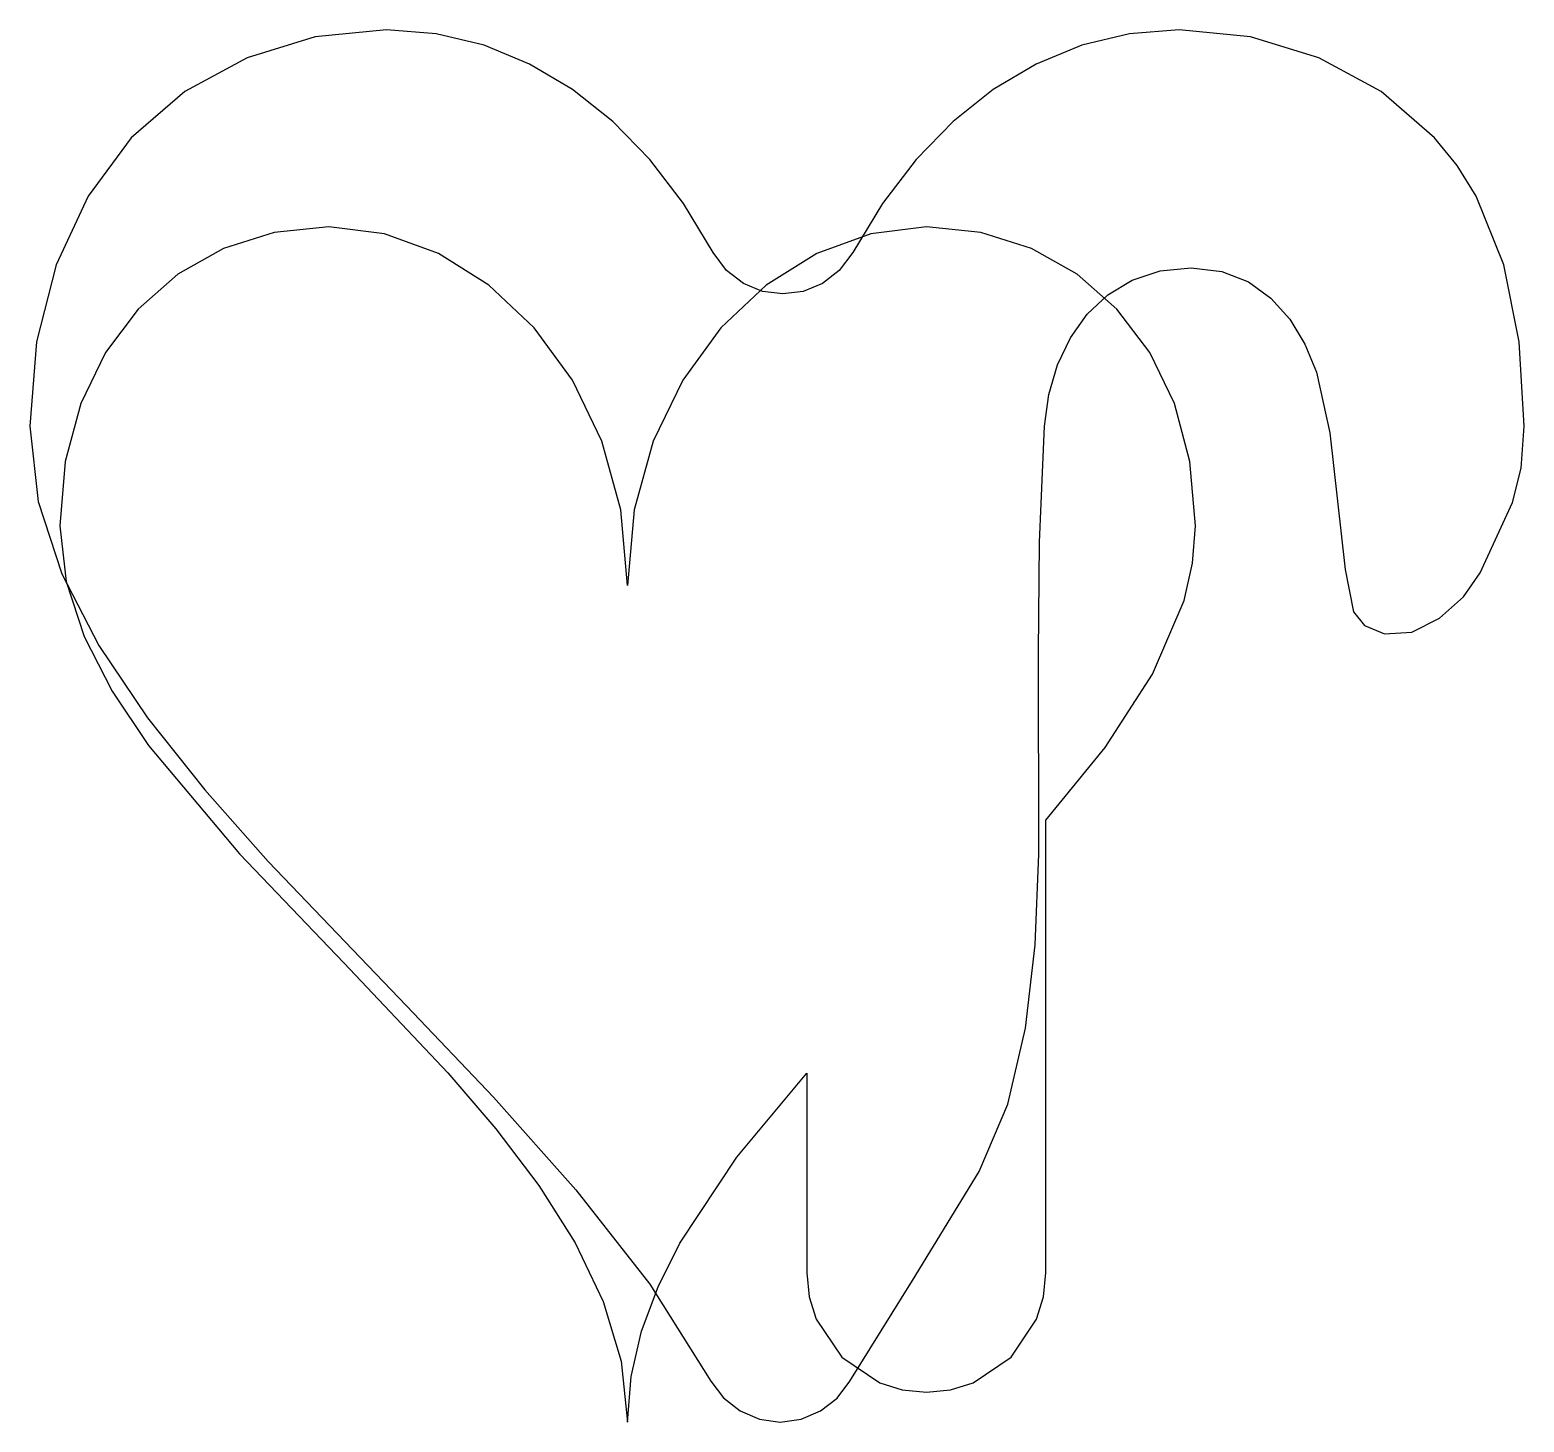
# Model space of a CAD drawing. Extents: x 0 to 50, y 0 to 46.6.
import ezdxf

# ---------------------------------------------------------------- set-up
doc = ezdxf.new("R2010")
doc.units = 0

msp = doc.modelspace()

# ---------------------------------------------------------------- linework, layer by layer
at = {"layer": 'foo', "color": 0}
for p, q in [((10, 40), (8.178, 39.817)), ((11.865, 39.772), (10, 40)), ((10, 40), (10, 40)), ((30, 40), (28.135, 39.772)), ((31.822, 39.817), (30, 40)), ((8.178, 39.817), (6.484, 39.281)), ((13.672, 39.11), (11.865, 39.772)), ((28.135, 39.772), (26.328, 39.11)), ((33.516, 39.281), (31.822, 39.817)), ((6.484, 39.281), (4.955, 38.418)), ((15.361, 38.049), (13.672, 39.11)), ((26.328, 39.11), (24.639, 38.049)), ((35.045, 38.418), (33.516, 39.281)), ((4.955, 38.418), (3.625, 37.25)), ((16.875, 36.625), (15.361, 38.049)), ((24.639, 38.049), (23.125, 36.625)), ((36.375, 37.25), (35.045, 38.418)), ((3.625, 37.25), (2.529, 35.801)), ((37.471, 35.801), (36.375, 37.25)), ((18.154, 34.873), (16.875, 36.625)), ((23.125, 36.625), (21.845, 34.873)), ((2.529, 35.801), (1.703, 34.094)), ((38.297, 34.094), (37.471, 35.801)), ((19.14, 32.828), (18.154, 34.873)), ((21.845, 34.873), (20.859, 32.828)), ((1.703, 34.094), (1.182, 32.152)), ((38.818, 32.152), (38.297, 34.094)), ((19.775, 30.526), (19.14, 32.828)), ((20.859, 32.828), (20.224, 30.526)), ((1.182, 32.152), (1, 30)), ((39, 30), (38.818, 32.152)), ((20, 28), (19.775, 30.526)), ((20.224, 30.526), (20, 28)), ((1, 30), (1.213, 28.136)), ((38.902, 28.745), (39, 30)), ((38.62, 27.499), (38.902, 28.745)), ((1.213, 28.136), (1.816, 26.291)), ((37.569, 25.029), (38.62, 27.499)), ((1.816, 26.291), (2.753, 24.461)), ((35.984, 22.58), (37.569, 25.029)), ((2.753, 24.461), (3.969, 22.641)), ((3.969, 22.641), (7.012, 19.014)), ((34, 20.142), (35.984, 22.58)), ((34, 5), (34, 20.142)), ((7.012, 19.014), (10.5, 15.375)), ((10.5, 15.375), (13.988, 11.69)), ((13.988, 11.69), (15.593, 9.818)), ((23.656, 8.863), (26, 11.676)), ((26, 11.676), (26, 5)), ((15.593, 9.818), (17.031, 7.922)), ((21.75, 5.989), (23.656, 8.863)), ((17.031, 7.922), (18.246, 5.997)), ((18.246, 5.997), (19.183, 4.037)), ((21.019, 4.525), (21.75, 5.989)), ((26, 5), (26.081, 4.192)), ((33.919, 4.192), (34, 5)), ((20.468, 3.04), (21.019, 4.525)), ((19.183, 4.037), (19.786, 2.04)), ((26.081, 4.192), (26.314, 3.44)), ((33.687, 3.44), (33.919, 4.192)), ((20.121, 1.532), (20.468, 3.04)), ((26.314, 3.44), (27.169, 2.169)), ((32.831, 2.169), (33.687, 3.44)), ((19.786, 2.04), (20, 0)), ((27.169, 2.169), (28.44, 1.313)), ((31.56, 1.313), (32.831, 2.169)), ((20, 0), (20.121, 1.532)), ((28.44, 1.313), (29.192, 1.081)), ((29.192, 1.081), (30, 1)), ((30, 1), (30.808, 1.081)), ((30.808, 1.081), (31.56, 1.313))]:
    msp.add_line(p, q, dxfattribs=at)
at = {"layer": 'shape', "color": 1}
for p, q in [((11.937, 46.593), (9.551, 46.356)), ((13.599, 46.461), (11.937, 46.593)), ((11.937, 46.593), (11.937, 46.593)), ((38.462, 46.593), (36.8, 46.461)), ((40.847, 46.356), (38.462, 46.593)), ((9.551, 46.356), (7.268, 45.659)), ((15.197, 46.076), (13.599, 46.461)), ((16.721, 45.449), (15.197, 46.076)), ((35.201, 46.076), (33.677, 45.449)), ((36.8, 46.461), (35.201, 46.076)), ((43.129, 45.659), (40.847, 46.356)), ((7.268, 45.659), (5.183, 44.526)), ((45.214, 44.526), (43.129, 45.659)), ((18.161, 44.594), (16.721, 45.449)), ((33.677, 45.449), (32.237, 44.594)), ((5.183, 44.526), (3.391, 42.979)), ((19.506, 43.523), (18.161, 44.594)), ((32.237, 44.594), (30.892, 43.523)), ((47.007, 42.979), (45.214, 44.526)), ((20.745, 42.25), (19.506, 43.523)), ((30.892, 43.523), (29.652, 42.25)), ((3.391, 42.979), (1.945, 41.028)), ((47.759, 42.05), (47.007, 42.979)), ((21.868, 40.786), (20.745, 42.25)), ((29.652, 42.25), (28.529, 40.786)), ((48.391, 41.028), (47.759, 42.05)), ((1.945, 41.028), (0.881, 38.734)), ((49.318, 38.734), (48.391, 41.028)), ((22.865, 39.145), (21.868, 40.786)), ((28.529, 40.786), (27.533, 39.145)), ((23.312, 38.536), (22.865, 39.145)), ((27.533, 39.145), (27.085, 38.536)), ((0.881, 38.734), (0.224, 36.151)), ((23.876, 38.101), (23.312, 38.536)), ((27.085, 38.536), (26.521, 38.101)), ((36.888, 38.216), (37.819, 38.526)), ((37.819, 38.526), (38.86, 38.635)), ((38.86, 38.635), (39.884, 38.511)), ((39.884, 38.511), (40.773, 38.161)), ((49.838, 36.151), (49.318, 38.734)), ((24.518, 37.84), (23.876, 38.101)), ((26.521, 38.101), (25.88, 37.84)), ((36.075, 37.724), (36.888, 38.216)), ((40.773, 38.161), (41.529, 37.617)), ((25.199, 37.754), (24.518, 37.84)), ((25.88, 37.84), (25.199, 37.754)), ((35.383, 37.075), (36.075, 37.724)), ((41.529, 37.617), (42.159, 36.911)), ((34.82, 36.288), (35.383, 37.075)), ((42.159, 36.911), (42.667, 36.075)), ((0.224, 36.151), (0, 33.33)), ((34.389, 35.388), (34.82, 36.288)), ((42.667, 36.075), (43.056, 35.141)), ((50, 33.33), (49.838, 36.151)), ((34.098, 34.394), (34.389, 35.388)), ((43.056, 35.141), (43.501, 33.106)), ((33.952, 33.33), (34.098, 34.394)), ((0, 33.33), (0.278, 30.814)), ((33.784, 29.444), (33.952, 33.33)), ((43.501, 33.106), (44.01, 28.534)), ((49.902, 31.924), (50, 33.33)), ((49.616, 30.781), (49.902, 31.924)), ((0.278, 30.814), (1.07, 28.385)), ((48.532, 28.423), (49.616, 30.781)), ((33.751, 25.753), (33.784, 29.444)), ((44.01, 28.534), (44.286, 27.115)), ((1.07, 28.385), (2.311, 25.989)), ((47.972, 27.617), (48.532, 28.423)), ((47.166, 26.9), (47.972, 27.617)), ((44.286, 27.115), (44.654, 26.662)), ((44.654, 26.662), (45.329, 26.376)), ((46.242, 26.433), (47.166, 26.9)), ((45.329, 26.376), (46.242, 26.433)), ((2.311, 25.989), (3.937, 23.572)), ((33.758, 19.002), (33.751, 25.753)), ((3.937, 23.572), (5.849, 21.158)), ((5.849, 21.158), (7.973, 18.758)), ((33.634, 15.968), (33.758, 19.002)), ((7.973, 18.758), (12.597, 13.936)), ((33.316, 13.179), (33.634, 15.968)), ((12.597, 13.936), (15.518, 10.88)), ((32.719, 10.646), (33.316, 13.179)), ((15.518, 10.88), (18.274, 7.778)), ((31.764, 8.383), (32.719, 10.646)), ((29.53, 4.738), (31.764, 8.383)), ((18.274, 7.778), (20.74, 4.615)), ((20.74, 4.615), (22.79, 1.375)), ((27.439, 1.371), (29.53, 4.738)), ((22.79, 1.375), (23.211, 0.811)), ((27.016, 0.807), (27.439, 1.371)), ((23.211, 0.811), (23.766, 0.378)), ((26.458, 0.375), (27.016, 0.807)), ((23.766, 0.378), (24.413, 0.099)), ((24.413, 0.099), (25.111, 0)), ((25.111, 0), (25.809, 0.097)), ((25.809, 0.097), (26.458, 0.375))]:
    msp.add_line(p, q, dxfattribs=at)

doc.saveas('drawing.dxf')
